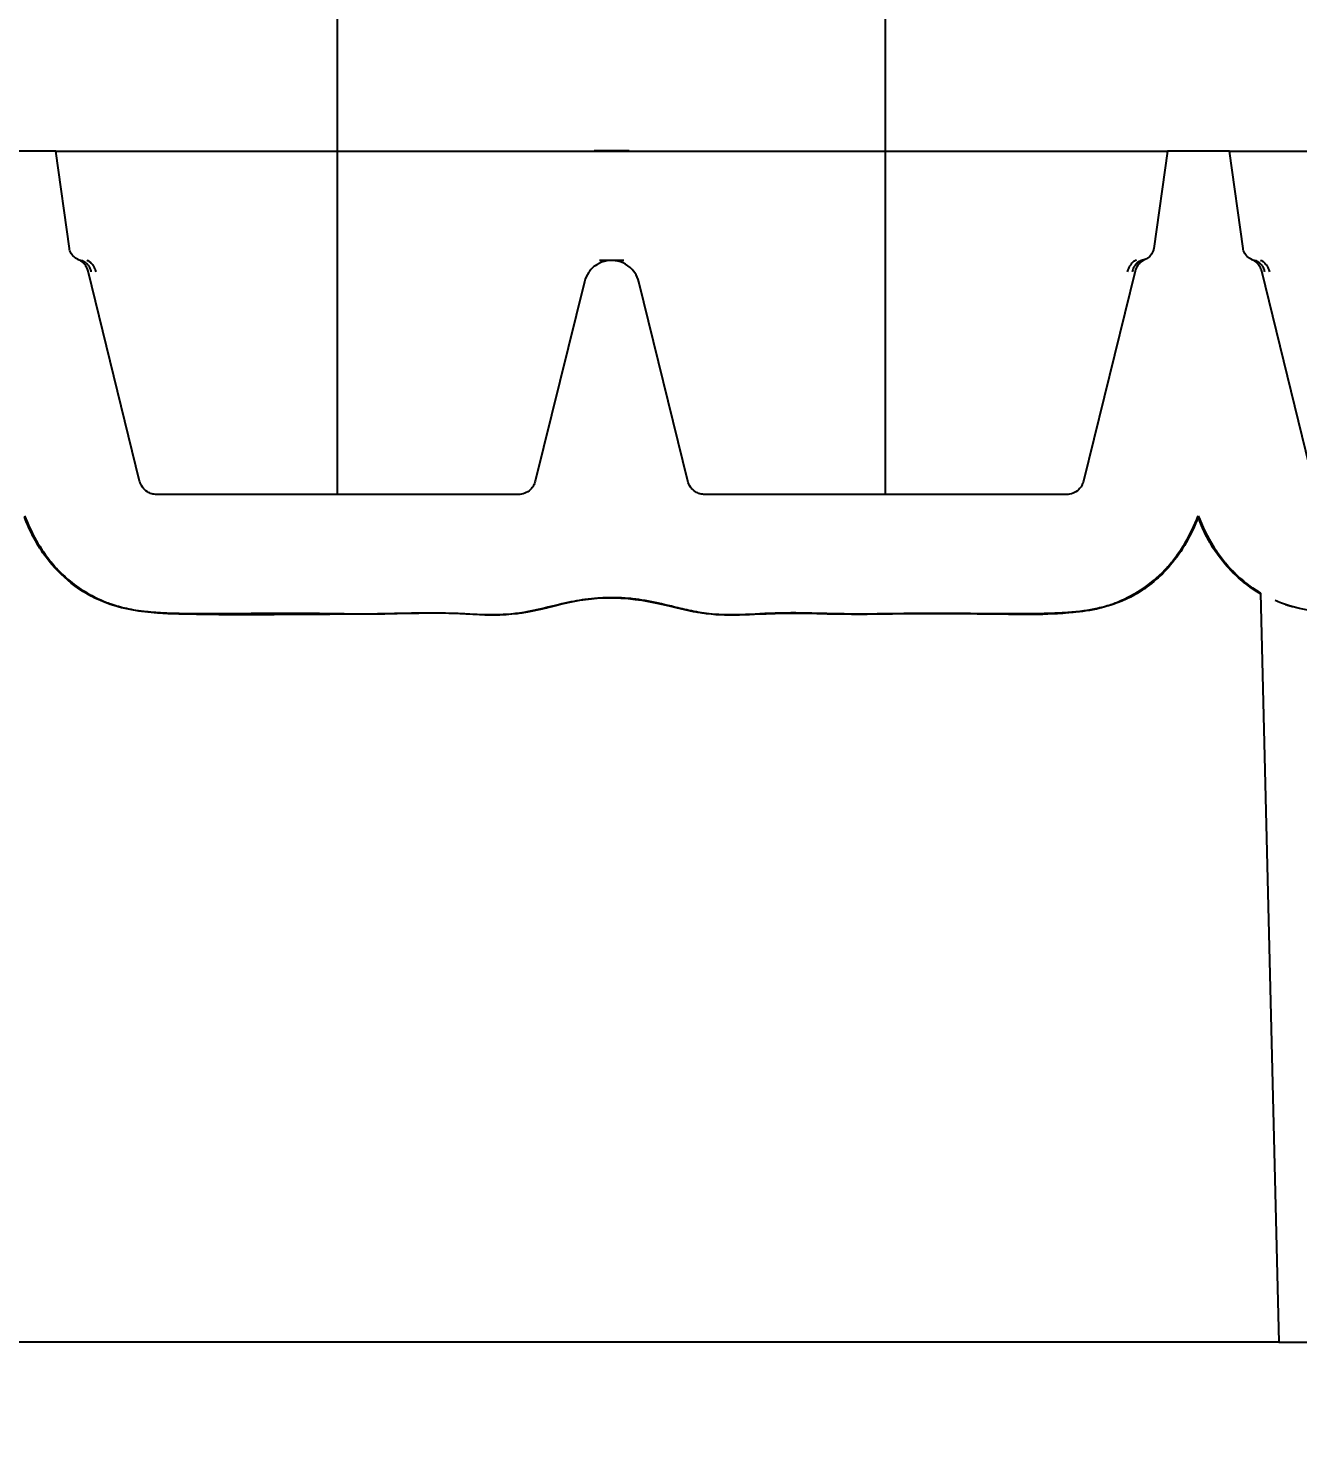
# Model space of a CAD drawing. Header units: millimetres. Extents: x 0 to 1486, y 0 to 1051.
# Drawn here: x 542.85 to 579.08, y 481.85 to 522.48 of the extents above; entities that cross this region are included whole.
import ezdxf

# ---------------------------------------------------------------- set-up
doc = ezdxf.new("R2010")
doc.units = ezdxf.units.MM
doc.header["$LTSCALE"] = 1.25
doc.layers.add('Bemaßungen(DIN)', color=7, linetype='Continuous', lineweight=5, true_color=0x262659)
doc.layers.add('Sichtbare Kanten(DIN)', color=7, linetype='Continuous', lineweight=25, true_color=0x262659)
doc.styles.add('Aktuell-DINGroßer Text', font='arial.ttf')
doc.dimstyles.new('STANDARD-DIN', dxfattribs={"dimscale": 1.25, "dimtxt": 5.25, "dimasz": 2.5, "dimexe": 3.175, "dimexo": 0, "dimgap": 0.8, "dimtad": 1, "dimrnd": 1e-08, "dimtxsty": 'Aktuell-DINGroßer Text', "dimcen": 0.09, "dimdle": 10, "dimclrd": 256, "dimclre": 256, "dimclrt": 256, "dimazin": 2, "dimtfac": 0.666667, "dimtmove": 0, "dimatfit": 3, "dimfxl": 1, "dimtolj": 1, "dimlwd": 25, "dimlwe": 25, "dimarcsym": 0})

# ---------------------------------------------------------------- blocks, each defined once
blk = doc.blocks.new('*D74')
at = {"layer": 'Bemaßungen(DIN)', "color": 250, "linetype": 'Continuous', "lineweight": 25, "true_color": 0x3f3f3f, "transparency": 16777216}
blk.add_line((567.322, 509.173), (567.322, 534.471), dxfattribs=at)
at = {"layer": 'Defpoints', "color": 0, "linetype": 'Continuous', "transparency": 16777216}
for p in [(567.322, 534.471), (567.322, 509.173), (644.748, 481.848)]:
    blk.add_point(p, dxfattribs=at)
at = {"layer": 'Bemaßungen(DIN)', "color": 179, "linetype": 'Continuous', "lineweight": 25, "true_color": 0x262659, "transparency": 16777216, "insert": (567.322, 535.471), "char_height": 6.5625, "attachment_point": 4, "rotation": 90, "style": 'Aktuell-DINGroßer Text'}
blk.add_mtext('\\A1;77,43', dxfattribs=at)
blk = doc.blocks.new('*D75')
at = {"layer": 'Bemaßungen(DIN)', "color": 250, "linetype": 'Continuous', "lineweight": 25, "true_color": 0x3f3f3f, "transparency": 16777216}
blk.add_line((551.675, 509.173), (551.675, 534.471), dxfattribs=at)
at = {"layer": 'Defpoints', "color": 0, "linetype": 'Continuous', "transparency": 16777216}
for p in [(551.675, 534.471), (551.675, 509.173), (644.748, 481.848)]:
    blk.add_point(p, dxfattribs=at)
at = {"layer": 'Bemaßungen(DIN)', "color": 179, "linetype": 'Continuous', "lineweight": 25, "true_color": 0x262659, "transparency": 16777216, "insert": (551.675, 535.471), "char_height": 6.5625, "attachment_point": 4, "rotation": 90, "style": 'Aktuell-DINGroßer Text'}
blk.add_mtext('\\A1;93,07', dxfattribs=at)
blk = doc.blocks.new('*D76')
at = {"layer": 'Bemaßungen(DIN)', "color": 250, "linetype": 'Continuous', "lineweight": 25, "true_color": 0x3f3f3f, "transparency": 16777216}
blk.add_line((533.822, 509.173), (533.822, 534.471), dxfattribs=at)
at = {"layer": 'Defpoints', "color": 0, "linetype": 'Continuous', "transparency": 16777216}
for p in [(533.822, 534.471), (533.822, 509.173), (644.748, 481.848)]:
    blk.add_point(p, dxfattribs=at)
at = {"layer": 'Bemaßungen(DIN)', "color": 179, "linetype": 'Continuous', "lineweight": 25, "true_color": 0x262659, "transparency": 16777216, "insert": (533.822, 535.471), "char_height": 6.5625, "attachment_point": 4, "rotation": 90, "style": 'Aktuell-DINGroßer Text'}
blk.add_mtext('\\A1;110,93', dxfattribs=at)
blk = doc.blocks.new('*D77')
at = {"layer": 'Bemaßungen(DIN)', "color": 250, "linetype": 'Continuous', "lineweight": 25, "true_color": 0x3f3f3f, "transparency": 16777216}
blk.add_line((518.175, 509.173), (518.175, 534.471), dxfattribs=at)
at = {"layer": 'Defpoints', "color": 0, "linetype": 'Continuous', "transparency": 16777216}
for p in [(518.175, 534.471), (518.175, 509.173), (644.748, 481.848)]:
    blk.add_point(p, dxfattribs=at)
at = {"layer": 'Bemaßungen(DIN)', "color": 179, "linetype": 'Continuous', "lineweight": 25, "true_color": 0x262659, "transparency": 16777216, "insert": (518.175, 535.471), "char_height": 6.5625, "attachment_point": 4, "rotation": 90, "style": 'Aktuell-DINGroßer Text'}
blk.add_mtext('\\A1;126,57', dxfattribs=at)
blk = doc.blocks.new('*D78')
at = {"layer": 'Bemaßungen(DIN)', "color": 250, "linetype": 'Continuous', "lineweight": 25, "true_color": 0x3f3f3f, "transparency": 16777216}
blk.add_line((500.322, 509.173), (500.322, 534.471), dxfattribs=at)
at = {"layer": 'Defpoints', "color": 0, "linetype": 'Continuous', "transparency": 16777216}
for p in [(500.322, 534.471), (500.322, 509.173), (644.748, 481.848)]:
    blk.add_point(p, dxfattribs=at)
at = {"layer": 'Bemaßungen(DIN)', "color": 179, "linetype": 'Continuous', "lineweight": 25, "true_color": 0x262659, "transparency": 16777216, "insert": (500.322, 535.471), "char_height": 6.5625, "attachment_point": 4, "rotation": 90, "style": 'Aktuell-DINGroßer Text'}
blk.add_mtext('\\A1;144,43', dxfattribs=at)
blk = doc.blocks.new('*D79')
at = {"layer": 'Bemaßungen(DIN)', "color": 250, "linetype": 'Continuous', "lineweight": 25, "true_color": 0x3f3f3f, "transparency": 16777216}
blk.add_line((484.675, 509.173), (484.675, 534.471), dxfattribs=at)
at = {"layer": 'Defpoints', "color": 0, "linetype": 'Continuous', "transparency": 16777216}
for p in [(484.675, 534.471), (484.675, 509.173), (644.748, 481.848)]:
    blk.add_point(p, dxfattribs=at)
at = {"layer": 'Bemaßungen(DIN)', "color": 179, "linetype": 'Continuous', "lineweight": 25, "true_color": 0x262659, "transparency": 16777216, "insert": (484.675, 535.471), "char_height": 6.5625, "attachment_point": 4, "rotation": 90, "style": 'Aktuell-DINGroßer Text'}
blk.add_mtext('\\A1;160,07', dxfattribs=at)
blk = doc.blocks.new('*D80')
at = {"layer": 'Bemaßungen(DIN)', "color": 250, "linetype": 'Continuous', "lineweight": 25, "true_color": 0x3f3f3f, "transparency": 16777216}
blk.add_line((466.822, 509.173), (466.822, 534.471), dxfattribs=at)
at = {"layer": 'Defpoints', "color": 0, "linetype": 'Continuous', "transparency": 16777216}
for p in [(466.822, 534.471), (466.822, 509.173), (644.748, 481.848)]:
    blk.add_point(p, dxfattribs=at)
at = {"layer": 'Bemaßungen(DIN)', "color": 179, "linetype": 'Continuous', "lineweight": 25, "true_color": 0x262659, "transparency": 16777216, "insert": (466.822, 535.471), "char_height": 6.5625, "attachment_point": 4, "rotation": 90, "style": 'Aktuell-DINGroßer Text'}
blk.add_mtext('\\A1;177,93', dxfattribs=at)
blk = doc.blocks.new('*D81')
at = {"layer": 'Bemaßungen(DIN)', "color": 250, "linetype": 'Continuous', "lineweight": 25, "true_color": 0x3f3f3f, "transparency": 16777216}
blk.add_line((451.175, 509.173), (451.175, 534.471), dxfattribs=at)
at = {"layer": 'Defpoints', "color": 0, "linetype": 'Continuous', "transparency": 16777216}
for p in [(451.175, 534.471), (451.175, 509.173), (644.748, 481.848)]:
    blk.add_point(p, dxfattribs=at)
at = {"layer": 'Bemaßungen(DIN)', "color": 179, "linetype": 'Continuous', "lineweight": 25, "true_color": 0x262659, "transparency": 16777216, "insert": (451.175, 535.471), "char_height": 6.5625, "attachment_point": 4, "rotation": 90, "style": 'Aktuell-DINGroßer Text'}
blk.add_mtext('\\A1;193,57', dxfattribs=at)
blk = doc.blocks.new('*D82')
at = {"layer": 'Bemaßungen(DIN)', "color": 250, "linetype": 'Continuous', "lineweight": 25, "true_color": 0x3f3f3f, "transparency": 16777216}
blk.add_line((430.322, 509.173), (430.322, 534.471), dxfattribs=at)
at = {"layer": 'Defpoints', "color": 0, "linetype": 'Continuous', "transparency": 16777216}
for p in [(430.322, 534.471), (430.322, 509.173), (644.748, 481.848)]:
    blk.add_point(p, dxfattribs=at)
at = {"layer": 'Bemaßungen(DIN)', "color": 179, "linetype": 'Continuous', "lineweight": 25, "true_color": 0x262659, "transparency": 16777216, "insert": (430.322, 535.471), "char_height": 6.5625, "attachment_point": 4, "rotation": 90, "style": 'Aktuell-DINGroßer Text'}
blk.add_mtext('\\A1;214,43', dxfattribs=at)
blk = doc.blocks.new('*D83')
at = {"layer": 'Bemaßungen(DIN)', "color": 250, "linetype": 'Continuous', "lineweight": 25, "true_color": 0x3f3f3f, "transparency": 16777216}
blk.add_line((414.675, 509.173), (414.675, 534.471), dxfattribs=at)
at = {"layer": 'Defpoints', "color": 0, "linetype": 'Continuous', "transparency": 16777216}
for p in [(414.675, 534.471), (414.675, 509.173), (644.748, 481.848)]:
    blk.add_point(p, dxfattribs=at)
at = {"layer": 'Bemaßungen(DIN)', "color": 179, "linetype": 'Continuous', "lineweight": 25, "true_color": 0x262659, "transparency": 16777216, "insert": (414.675, 535.471), "char_height": 6.5625, "attachment_point": 4, "rotation": 90, "style": 'Aktuell-DINGroßer Text'}
blk.add_mtext('\\A1;230,07', dxfattribs=at)
blk = doc.blocks.new('*D84')
at = {"layer": 'Bemaßungen(DIN)', "color": 250, "linetype": 'Continuous', "lineweight": 25, "true_color": 0x3f3f3f, "transparency": 16777216}
blk.add_line((396.822, 509.173), (396.822, 534.471), dxfattribs=at)
at = {"layer": 'Defpoints', "color": 0, "linetype": 'Continuous', "transparency": 16777216}
for p in [(396.822, 534.471), (396.822, 509.173), (644.748, 481.848)]:
    blk.add_point(p, dxfattribs=at)
at = {"layer": 'Bemaßungen(DIN)', "color": 179, "linetype": 'Continuous', "lineweight": 25, "true_color": 0x262659, "transparency": 16777216, "insert": (396.822, 535.471), "char_height": 6.5625, "attachment_point": 4, "rotation": 90, "style": 'Aktuell-DINGroßer Text'}
blk.add_mtext('\\A1;247,93', dxfattribs=at)
blk = doc.blocks.new('*D85')
at = {"layer": 'Bemaßungen(DIN)', "color": 250, "linetype": 'Continuous', "lineweight": 25, "true_color": 0x3f3f3f, "transparency": 16777216}
blk.add_line((381.175, 509.173), (381.175, 534.471), dxfattribs=at)
at = {"layer": 'Defpoints', "color": 0, "linetype": 'Continuous', "transparency": 16777216}
for p in [(381.175, 534.471), (381.175, 509.173), (644.748, 481.848)]:
    blk.add_point(p, dxfattribs=at)
at = {"layer": 'Bemaßungen(DIN)', "color": 179, "linetype": 'Continuous', "lineweight": 25, "true_color": 0x262659, "transparency": 16777216, "insert": (381.175, 535.471), "char_height": 6.5625, "attachment_point": 4, "rotation": 90, "style": 'Aktuell-DINGroßer Text'}
blk.add_mtext('\\A1;263,57', dxfattribs=at)
blk = doc.blocks.new('*D86')
at = {"layer": 'Bemaßungen(DIN)', "color": 250, "linetype": 'Continuous', "lineweight": 25, "true_color": 0x3f3f3f, "transparency": 16777216}
blk.add_line((363.322, 509.173), (363.322, 534.471), dxfattribs=at)
at = {"layer": 'Defpoints', "color": 0, "linetype": 'Continuous', "transparency": 16777216}
for p in [(363.322, 534.471), (363.322, 509.173), (644.748, 481.848)]:
    blk.add_point(p, dxfattribs=at)
at = {"layer": 'Bemaßungen(DIN)', "color": 179, "linetype": 'Continuous', "lineweight": 25, "true_color": 0x262659, "transparency": 16777216, "insert": (363.322, 535.471), "char_height": 6.5625, "attachment_point": 4, "rotation": 90, "style": 'Aktuell-DINGroßer Text'}
blk.add_mtext('\\A1;281,43', dxfattribs=at)
blk = doc.blocks.new('*D87')
at = {"layer": 'Bemaßungen(DIN)', "color": 250, "linetype": 'Continuous', "lineweight": 25, "true_color": 0x3f3f3f, "transparency": 16777216}
blk.add_line((347.675, 509.173), (347.675, 534.471), dxfattribs=at)
at = {"layer": 'Defpoints', "color": 0, "linetype": 'Continuous', "transparency": 16777216}
for p in [(347.675, 534.471), (347.675, 509.173), (644.748, 481.848)]:
    blk.add_point(p, dxfattribs=at)
at = {"layer": 'Bemaßungen(DIN)', "color": 179, "linetype": 'Continuous', "lineweight": 25, "true_color": 0x262659, "transparency": 16777216, "insert": (347.675, 535.471), "char_height": 6.5625, "attachment_point": 4, "rotation": 90, "style": 'Aktuell-DINGroßer Text'}
blk.add_mtext('\\A1;297,07', dxfattribs=at)
blk = doc.blocks.new('*D88')
at = {"layer": 'Bemaßungen(DIN)', "color": 250, "linetype": 'Continuous', "lineweight": 25, "true_color": 0x3f3f3f, "transparency": 16777216}
blk.add_line((329.822, 509.173), (329.822, 534.471), dxfattribs=at)
at = {"layer": 'Defpoints', "color": 0, "linetype": 'Continuous', "transparency": 16777216}
for p in [(329.822, 534.471), (329.822, 509.173), (644.748, 481.848)]:
    blk.add_point(p, dxfattribs=at)
at = {"layer": 'Bemaßungen(DIN)', "color": 179, "linetype": 'Continuous', "lineweight": 25, "true_color": 0x262659, "transparency": 16777216, "insert": (329.822, 535.471), "char_height": 6.5625, "attachment_point": 4, "rotation": 90, "style": 'Aktuell-DINGroßer Text'}
blk.add_mtext('\\A1;314,93', dxfattribs=at)
blk = doc.blocks.new('*D89')
at = {"layer": 'Bemaßungen(DIN)', "color": 250, "linetype": 'Continuous', "lineweight": 25, "true_color": 0x3f3f3f, "transparency": 16777216}
blk.add_line((314.175, 509.173), (314.175, 534.471), dxfattribs=at)
at = {"layer": 'Defpoints', "color": 0, "linetype": 'Continuous', "transparency": 16777216}
for p in [(314.175, 534.471), (314.175, 509.173), (644.748, 481.848)]:
    blk.add_point(p, dxfattribs=at)
at = {"layer": 'Bemaßungen(DIN)', "color": 179, "linetype": 'Continuous', "lineweight": 25, "true_color": 0x262659, "transparency": 16777216, "insert": (314.175, 535.471), "char_height": 6.5625, "attachment_point": 4, "rotation": 90, "style": 'Aktuell-DINGroßer Text'}
blk.add_mtext('\\A1;330,57', dxfattribs=at)
blk = doc.blocks.new('*D90')
at = {"layer": 'Bemaßungen(DIN)', "color": 250, "linetype": 'Continuous', "lineweight": 25, "true_color": 0x3f3f3f, "transparency": 16777216}
blk.add_line((296.322, 509.173), (296.322, 534.471), dxfattribs=at)
at = {"layer": 'Defpoints', "color": 0, "linetype": 'Continuous', "transparency": 16777216}
for p in [(296.322, 534.471), (296.322, 509.173), (644.748, 481.848)]:
    blk.add_point(p, dxfattribs=at)
at = {"layer": 'Bemaßungen(DIN)', "color": 179, "linetype": 'Continuous', "lineweight": 25, "true_color": 0x262659, "transparency": 16777216, "insert": (296.322, 535.471), "char_height": 6.5625, "attachment_point": 4, "rotation": 90, "style": 'Aktuell-DINGroßer Text'}
blk.add_mtext('\\A1;348,43', dxfattribs=at)
blk = doc.blocks.new('*D91')
at = {"layer": 'Bemaßungen(DIN)', "color": 250, "linetype": 'Continuous', "lineweight": 25, "true_color": 0x3f3f3f, "transparency": 16777216}
blk.add_line((280.675, 509.173), (280.675, 534.471), dxfattribs=at)
at = {"layer": 'Defpoints', "color": 0, "linetype": 'Continuous', "transparency": 16777216}
for p in [(280.675, 534.471), (280.675, 509.173), (644.748, 481.848)]:
    blk.add_point(p, dxfattribs=at)
at = {"layer": 'Bemaßungen(DIN)', "color": 179, "linetype": 'Continuous', "lineweight": 25, "true_color": 0x262659, "transparency": 16777216, "insert": (280.675, 535.471), "char_height": 6.5625, "attachment_point": 4, "rotation": 90, "style": 'Aktuell-DINGroßer Text'}
blk.add_mtext('\\A1;364,07', dxfattribs=at)
blk = doc.blocks.new('*D92')
at = {"layer": 'Bemaßungen(DIN)', "color": 250, "linetype": 'Continuous', "lineweight": 25, "true_color": 0x3f3f3f, "transparency": 16777216}
blk.add_line((262.822, 509.173), (262.822, 534.471), dxfattribs=at)
at = {"layer": 'Defpoints', "color": 0, "linetype": 'Continuous', "transparency": 16777216}
for p in [(262.822, 534.471), (262.822, 509.173), (644.748, 481.848)]:
    blk.add_point(p, dxfattribs=at)
at = {"layer": 'Bemaßungen(DIN)', "color": 179, "linetype": 'Continuous', "lineweight": 25, "true_color": 0x262659, "transparency": 16777216, "insert": (262.822, 535.471), "char_height": 6.5625, "attachment_point": 4, "rotation": 90, "style": 'Aktuell-DINGroßer Text'}
blk.add_mtext('\\A1;381,93', dxfattribs=at)
blk = doc.blocks.new('*D93')
at = {"layer": 'Bemaßungen(DIN)', "color": 250, "linetype": 'Continuous', "lineweight": 25, "true_color": 0x3f3f3f, "transparency": 16777216}
blk.add_line((247.175, 509.173), (247.175, 534.471), dxfattribs=at)
at = {"layer": 'Defpoints', "color": 0, "linetype": 'Continuous', "transparency": 16777216}
for p in [(247.175, 534.471), (247.175, 509.173), (644.748, 481.848)]:
    blk.add_point(p, dxfattribs=at)
at = {"layer": 'Bemaßungen(DIN)', "color": 179, "linetype": 'Continuous', "lineweight": 25, "true_color": 0x262659, "transparency": 16777216, "insert": (247.175, 535.471), "char_height": 6.5625, "attachment_point": 4, "rotation": 90, "style": 'Aktuell-DINGroßer Text'}
blk.add_mtext('\\A1;397,57', dxfattribs=at)

msp = doc.modelspace()

# ---------------------------------------------------------------- linework, layer by layer
at = {"layer": 'Sichtbare Kanten(DIN)'}
for p, q in [((543.6335, 518.9728), (541.8635, 518.9728)), ((544.0236, 516.1971), (543.6335, 518.9728)), ((543.6335, 518.9728), (544.1286, 518.9728)), ((544.1286, 518.9728), (574.8683, 518.9728)), ((559.9985, 518.9828), (558.9985, 518.9828)), ((558.9985, 518.9728), (558.9985, 518.9828)), ((559.3985, 518.9778), (559.5985, 518.9778)), ((559.3985, 518.9728), (559.3985, 518.9778)), ((559.5985, 518.9728), (559.5985, 518.9778)), ((559.9985, 518.9728), (559.9985, 518.9828)), ((569.3253, 518.9778), (569.4119, 518.9778)), ((569.3253, 518.9728), (569.3253, 518.9778)), ((569.4119, 518.9778), (569.5851, 518.9778)), ((569.4119, 518.9728), (569.4119, 518.9778)), ((569.5851, 518.9778), (569.6717, 518.9778)), ((569.5851, 518.9728), (569.5851, 518.9778)), ((569.6717, 518.9728), (569.6717, 518.9778)), ((574.8683, 518.9728), (575.3635, 518.9728)), ((575.3635, 518.9728), (574.9734, 516.1971)), ((577.1335, 518.9728), (575.3635, 518.9728)), ((577.5236, 516.1971), (577.1335, 518.9728)), ((577.1335, 518.9728), (577.6286, 518.9728)), ((577.6286, 518.9728), (608.3683, 518.9728)), ((546.0271, 509.5535), (544.556, 515.5425)), ((558.7216, 515.2438), (557.3221, 509.5533)), ((561.6749, 509.5533), (560.2753, 515.2438)), ((574.4409, 515.5425), (572.9699, 509.5535)), ((579.5271, 509.5535), (578.056, 515.5425)), ((556.8365, 509.1728), (546.5126, 509.1728)), ((572.4843, 509.1728), (562.1604, 509.1728)), ((578.0259, 506.3564), (578.5485, 484.9728)), ((578.5485, 484.9728), (506.9485, 484.9728)), ((578.5485, 484.9728), (581.7485, 484.9728))]:
    msp.add_line(p, q, dxfattribs=at)
for points, knots in [([(544.2644, 515.8841), (544.2607, 515.8857), (544.2569, 515.8873), (544.2254, 515.9018), (544.1993, 515.9175), (544.134, 515.968), (544.0995, 516.0074), (544.0442, 516.103), (544.0297, 516.1537), (544.0236, 516.1971)], [-0.032564493, -0.032564493, -0.032564493, -0.032564493, -0.03164921, -0.03164921, -0.024823703, -0.024823703, -0.013148435, -0.013148435, 0, 0, 0, 0]), ([(574.9734, 516.1971), (574.9691, 516.167), (574.9614, 516.1374), (574.9396, 516.0805), (574.9255, 516.0535), (574.8791, 515.9852), (574.8419, 515.9483), (574.7765, 515.9049), (574.7542, 515.8933), (574.7325, 515.8841)], [-0.03841676, -0.03841676, -0.03841676, -0.03841676, -0.031640555, -0.031640555, -0.024817551, -0.024817551, -0.013146152, -0.013146152, -0.007186253, -0.007186253, -0.007186253, -0.007186253]), ([(577.7644, 515.8841), (577.7607, 515.8857), (577.7569, 515.8873), (577.7254, 515.9018), (577.6993, 515.9175), (577.634, 515.968), (577.5995, 516.0074), (577.5442, 516.103), (577.5297, 516.1537), (577.5236, 516.1971)], [-0.032564493, -0.032564493, -0.032564493, -0.032564493, -0.03164921, -0.03164921, -0.024823703, -0.024823703, -0.013148435, -0.013148435, 0, 0, 0, 0]), ([(544.556, 515.5425), (544.5452, 515.5865), (544.5284, 515.629), (544.4838, 515.7083), (544.4562, 515.7446), (544.3747, 515.8261), (544.3191, 515.8611), (544.2644, 515.8841)], [-0.041058054, -0.041058054, -0.041058054, -0.041058054, -0.029401851, -0.029401851, -0.017790166, -0.017790166, 0, 0, 0, 0]), ([(544.2684, 515.8824), (544.2687, 515.8823), (544.269, 515.8822), (544.2693, 515.882), (544.2726, 515.8807), (544.2774, 515.8788), (544.2838, 515.8765), (544.2902, 515.8742), (544.2982, 515.8715), (544.3076, 515.8688), (544.3123, 515.8674), (544.3174, 515.866), (544.3227, 515.8647), (544.3254, 515.864), (544.3281, 515.8634), (544.3309, 515.8627), (544.3338, 515.8621), (544.3367, 515.8615), (544.3397, 515.8608)], [0.11911303, 0.11911303, 0.11911303, 0.11911303, 0.13277377, 0.13277377, 0.13277377, 0.26517816, 0.26517816, 0.26517816, 0.3981672, 0.3981672, 0.3981672, 0.46455773, 0.46455773, 0.46455773, 0.4977404, 0.4977404, 0.4977404, 0.53089997, 0.53089997, 0.53089997, 0.53089997]), ([(544.3397, 515.8608), (544.3555, 515.8576), (544.3711, 515.8532), (544.3864, 515.8476), (544.4054, 515.8407), (544.424, 515.832), (544.4417, 515.8216), (544.4524, 515.8154), (544.4628, 515.8085), (544.4728, 515.8011), (544.493, 515.7863), (544.5119, 515.7691), (544.5292, 515.7499), (544.5466, 515.7307), (544.5623, 515.7095), (544.5763, 515.6866), (544.5833, 515.6751), (544.5898, 515.6632), (544.5959, 515.6509), (544.6059, 515.6305), (544.6147, 515.609), (544.622, 515.5867), (544.6279, 515.5689), (544.6328, 515.5505), (544.6368, 515.5318)], [-1.0769104, -1.0769104, -1.0769104, -1.0769104, -0.9572537, -0.9572537, -0.9572537, -0.8077, -0.8077, -0.8077, -0.7179403, -0.7179403, -0.7179403, -0.5384552, -0.5384552, -0.5384552, -0.3589701, -0.3589701, -0.3589701, -0.2692104, -0.2692104, -0.2692104, -0.1196567, -0.1196567, -0.1196567, 0, 0, 0, 0]), ([(544.5187, 515.8608), (544.5304, 515.8576), (544.542, 515.8532), (544.5536, 515.8476), (544.5681, 515.8407), (544.5825, 515.832), (544.5965, 515.8216), (544.605, 515.8154), (544.6133, 515.8085), (544.6215, 515.8011), (544.6379, 515.7863), (544.6537, 515.7691), (544.6687, 515.7499), (544.6838, 515.7307), (544.698, 515.7095), (544.7112, 515.6866), (544.7178, 515.6751), (544.7241, 515.6632), (544.7302, 515.6509), (544.7402, 515.6305), (544.7495, 515.609), (544.7579, 515.5867), (544.7647, 515.5689), (544.7708, 515.5505), (544.7763, 515.5318)], [-1.0769104, -1.0769104, -1.0769104, -1.0769104, -0.9572537, -0.9572537, -0.9572537, -0.8077, -0.8077, -0.8077, -0.7179403, -0.7179403, -0.7179403, -0.5384552, -0.5384552, -0.5384552, -0.3589701, -0.3589701, -0.3589701, -0.2692104, -0.2692104, -0.2692104, -0.1196567, -0.1196567, -0.1196567, 0, 0, 0, 0]), ([(560.2753, 515.2438), (560.2528, 515.3355), (560.2135, 515.4235), (560.1234, 515.5567), (560.0616, 515.6342), (559.8771, 515.7646), (559.7789, 515.8083), (559.5694, 515.857), (559.4664, 515.8585), (559.2635, 515.8237), (559.1632, 515.7857), (558.9606, 515.6602), (558.8905, 515.5781), (558.7891, 515.4363), (558.7458, 515.3422), (558.7216, 515.2438)], [-0.14482378, -0.14482378, -0.14482378, -0.14482378, -0.11905508, -0.11905508, -0.101033, -0.101033, -0.08537461, -0.08537461, -0.06899068, -0.06899068, -0.0520285, -0.0520285, -0.03038629, -0.03038629, 0, 0, 0, 0]), ([(559.4985, 515.8527), (559.4928, 515.8527), (559.487, 515.8527), (559.481, 515.8527), (559.4751, 515.8527), (559.469, 515.8527), (559.4629, 515.8527), (559.4506, 515.8527), (559.4381, 515.8527), (559.4253, 515.8527), (559.4076, 515.8527), (559.3894, 515.8527), (559.37, 515.8527), (559.3615, 515.8527), (559.3528, 515.8527), (559.3441, 515.8527), (559.3151, 515.8527), (559.2846, 515.8527), (559.2524, 515.8527), (559.2363, 515.8527), (559.2198, 515.8527), (559.2029, 515.8527), (559.1945, 515.8527), (559.186, 515.8527), (559.1773, 515.8527), (559.1686, 515.8527), (559.1598, 515.8527), (559.151, 515.8527)], [0, 0, 0, 0, 0.03587341, 0.03587341, 0.03587341, 0.0717053, 0.0717053, 0.0717053, 0.1433193, 0.1433193, 0.1433193, 0.24303135, 0.24303135, 0.24303135, 0.28653169, 0.28653169, 0.28653169, 0.42986377, 0.42986377, 0.42986377, 0.50150274, 0.50150274, 0.50150274, 0.53727845, 0.53727845, 0.53727845, 0.57301031, 0.57301031, 0.57301031, 0.57301031]), ([(559.8458, 515.8527), (559.837, 515.8527), (559.8282, 515.8527), (559.8195, 515.8527), (559.8108, 515.8527), (559.8023, 515.8527), (559.7938, 515.8527), (559.7769, 515.8527), (559.7604, 515.8527), (559.7444, 515.8527), (559.7111, 515.8527), (559.6796, 515.8527), (559.6498, 515.8527), (559.622, 515.8527), (559.5966, 515.8527), (559.5719, 515.8527), (559.559, 515.8527), (559.5464, 515.8527), (559.5341, 515.8527), (559.5279, 515.8527), (559.5218, 515.8527), (559.5159, 515.8527), (559.5099, 515.8527), (559.5042, 515.8527), (559.4985, 515.8527)], [0, 0, 0, 0, 0.03572786, 0.03572786, 0.03572786, 0.07149696, 0.07149696, 0.07149696, 0.14312065, 0.14312065, 0.14312065, 0.29141532, 0.29141532, 0.29141532, 0.4296401, 0.4296401, 0.4296401, 0.50120872, 0.50120872, 0.50120872, 0.53702595, 0.53702595, 0.53702595, 0.57289689, 0.57289689, 0.57289689, 0.57289689]), ([(574.4782, 515.8608), (574.4666, 515.8576), (574.4549, 515.8532), (574.4433, 515.8476), (574.4288, 515.8407), (574.4145, 515.832), (574.4004, 515.8216), (574.392, 515.8154), (574.3836, 515.8085), (574.3754, 515.8011), (574.359, 515.7863), (574.3432, 515.7691), (574.3282, 515.7499), (574.3131, 515.7307), (574.2989, 515.7095), (574.2857, 515.6866), (574.2791, 515.6751), (574.2728, 515.6632), (574.2668, 515.6509), (574.2567, 515.6305), (574.2474, 515.609), (574.239, 515.5867), (574.2323, 515.5689), (574.2261, 515.5505), (574.2206, 515.5318)], [-1.0769104, -1.0769104, -1.0769104, -1.0769104, -0.9572537, -0.9572537, -0.9572537, -0.8077, -0.8077, -0.8077, -0.7179403, -0.7179403, -0.7179403, -0.5384552, -0.5384552, -0.5384552, -0.3589701, -0.3589701, -0.3589701, -0.2692104, -0.2692104, -0.2692104, -0.1196567, -0.1196567, -0.1196567, 0, 0, 0, 0]), ([(574.6573, 515.8608), (574.6414, 515.8576), (574.6258, 515.8532), (574.6106, 515.8476), (574.5915, 515.8407), (574.573, 515.832), (574.5552, 515.8216), (574.5445, 515.8154), (574.5342, 515.8085), (574.5241, 515.8011), (574.5039, 515.7863), (574.485, 515.7691), (574.4677, 515.7499), (574.4504, 515.7307), (574.4346, 515.7095), (574.4206, 515.6866), (574.4136, 515.6751), (574.4071, 515.6632), (574.4011, 515.6509), (574.391, 515.6305), (574.3822, 515.609), (574.3749, 515.5867), (574.369, 515.5689), (574.3641, 515.5505), (574.3601, 515.5318)], [-1.0769104, -1.0769104, -1.0769104, -1.0769104, -0.9572537, -0.9572537, -0.9572537, -0.8077, -0.8077, -0.8077, -0.7179403, -0.7179403, -0.7179403, -0.5384552, -0.5384552, -0.5384552, -0.3589701, -0.3589701, -0.3589701, -0.2692104, -0.2692104, -0.2692104, -0.1196567, -0.1196567, -0.1196567, 0, 0, 0, 0]), ([(574.7325, 515.8841), (574.6907, 515.8665), (574.6514, 515.8433), (574.5801, 515.7867), (574.5486, 515.7538), (574.4808, 515.6605), (574.4551, 515.6001), (574.4409, 515.5425)], [-0.041058009, -0.041058009, -0.041058009, -0.041058009, -0.029401822, -0.029401822, -0.017790154, -0.017790154, 0, 0, 0, 0]), ([(574.7285, 515.8824), (574.7282, 515.8823), (574.7279, 515.8822), (574.7276, 515.882), (574.7244, 515.8807), (574.7195, 515.8788), (574.7131, 515.8765), (574.7067, 515.8742), (574.6987, 515.8715), (574.6893, 515.8688), (574.6846, 515.8674), (574.6796, 515.866), (574.6742, 515.8647), (574.6716, 515.864), (574.6688, 515.8634), (574.666, 515.8627), (574.6631, 515.8621), (574.6602, 515.8615), (574.6573, 515.8608)], [0.11911303, 0.11911303, 0.11911303, 0.11911303, 0.13277377, 0.13277377, 0.13277377, 0.26517816, 0.26517816, 0.26517816, 0.3981672, 0.3981672, 0.3981672, 0.46455773, 0.46455773, 0.46455773, 0.4977404, 0.4977404, 0.4977404, 0.53089997, 0.53089997, 0.53089997, 0.53089997]), ([(578.056, 515.5425), (578.0452, 515.5865), (578.0284, 515.629), (577.9838, 515.7083), (577.9562, 515.7446), (577.8747, 515.8261), (577.8191, 515.8611), (577.7644, 515.8841)], [-0.041058054, -0.041058054, -0.041058054, -0.041058054, -0.029401851, -0.029401851, -0.017790166, -0.017790166, 0, 0, 0, 0]), ([(577.7684, 515.8824), (577.7687, 515.8823), (577.769, 515.8822), (577.7693, 515.882), (577.7726, 515.8807), (577.7774, 515.8788), (577.7838, 515.8765), (577.7902, 515.8742), (577.7982, 515.8715), (577.8076, 515.8688), (577.8123, 515.8674), (577.8174, 515.866), (577.8227, 515.8647), (577.8254, 515.864), (577.8281, 515.8634), (577.8309, 515.8627), (577.8338, 515.8621), (577.8367, 515.8615), (577.8397, 515.8608)], [0.11911303, 0.11911303, 0.11911303, 0.11911303, 0.13277377, 0.13277377, 0.13277377, 0.26517816, 0.26517816, 0.26517816, 0.3981672, 0.3981672, 0.3981672, 0.46455773, 0.46455773, 0.46455773, 0.4977404, 0.4977404, 0.4977404, 0.53089997, 0.53089997, 0.53089997, 0.53089997]), ([(577.8397, 515.8608), (577.8555, 515.8576), (577.8711, 515.8532), (577.8864, 515.8476), (577.9054, 515.8407), (577.924, 515.832), (577.9417, 515.8216), (577.9524, 515.8154), (577.9628, 515.8085), (577.9728, 515.8011), (577.993, 515.7863), (578.0119, 515.7691), (578.0292, 515.7499), (578.0466, 515.7307), (578.0623, 515.7095), (578.0763, 515.6866), (578.0833, 515.6751), (578.0898, 515.6632), (578.0959, 515.6509), (578.1059, 515.6305), (578.1147, 515.609), (578.122, 515.5867), (578.1279, 515.5689), (578.1328, 515.5505), (578.1368, 515.5318)], [-1.0769104, -1.0769104, -1.0769104, -1.0769104, -0.9572537, -0.9572537, -0.9572537, -0.8077, -0.8077, -0.8077, -0.7179403, -0.7179403, -0.7179403, -0.5384552, -0.5384552, -0.5384552, -0.3589701, -0.3589701, -0.3589701, -0.2692104, -0.2692104, -0.2692104, -0.1196567, -0.1196567, -0.1196567, 0, 0, 0, 0]), ([(578.0187, 515.8608), (578.0304, 515.8576), (578.042, 515.8532), (578.0536, 515.8476), (578.0681, 515.8407), (578.0825, 515.832), (578.0965, 515.8216), (578.105, 515.8154), (578.1133, 515.8085), (578.1215, 515.8011), (578.1379, 515.7863), (578.1537, 515.7691), (578.1687, 515.7499), (578.1838, 515.7307), (578.198, 515.7095), (578.2112, 515.6866), (578.2178, 515.6751), (578.2241, 515.6632), (578.2302, 515.6509), (578.2402, 515.6305), (578.2495, 515.609), (578.2579, 515.5867), (578.2647, 515.5689), (578.2708, 515.5505), (578.2763, 515.5318)], [-1.0769104, -1.0769104, -1.0769104, -1.0769104, -0.9572537, -0.9572537, -0.9572537, -0.8077, -0.8077, -0.8077, -0.7179403, -0.7179403, -0.7179403, -0.5384552, -0.5384552, -0.5384552, -0.3589701, -0.3589701, -0.3589701, -0.2692104, -0.2692104, -0.2692104, -0.1196567, -0.1196567, -0.1196567, 0, 0, 0, 0]), ([(546.5126, 509.1728), (546.4662, 509.1728), (546.4196, 509.1793), (546.3299, 509.205), (546.2871, 509.2241), (546.1884, 509.2858), (546.1419, 509.3321), (546.0655, 509.4379), (546.0405, 509.4986), (546.0271, 509.5535)], [-0.049754628, -0.049754628, -0.049754628, -0.049754628, -0.040452638, -0.040452638, -0.031086489, -0.031086489, -0.016966202, -0.016966202, 0, 0, 0, 0]), ([(557.3221, 509.5533), (557.311, 509.5083), (557.2935, 509.4646), (557.2472, 509.3837), (557.2184, 509.3467), (557.135, 509.2655), (557.0789, 509.2314), (556.958, 509.1825), (556.8931, 509.1728), (556.8365, 509.1728)], [-0.049739569, -0.049739569, -0.049739569, -0.049739569, -0.040443211, -0.040443211, -0.031082737, -0.031082737, -0.016964086, -0.016964086, 0, 0, 0, 0]), ([(562.1604, 509.1728), (562.114, 509.1728), (562.0674, 509.1793), (561.9778, 509.2049), (561.935, 509.2241), (561.8362, 509.2857), (561.7897, 509.332), (561.7133, 509.4377), (561.6884, 509.4984), (561.6749, 509.5533)], [-0.049739571, -0.049739571, -0.049739571, -0.049739571, -0.040443213, -0.040443213, -0.031082739, -0.031082739, -0.016964087, -0.016964087, 0, 0, 0, 0]), ([(572.9699, 509.5535), (572.9588, 509.5084), (572.9413, 509.4647), (572.895, 509.3837), (572.8662, 509.3467), (572.7828, 509.2655), (572.7267, 509.2314), (572.6057, 509.1825), (572.5409, 509.1728), (572.4843, 509.1728)], [-0.049754642, -0.049754642, -0.049754642, -0.049754642, -0.040452648, -0.040452648, -0.031086496, -0.031086496, -0.016966204, -0.016966204, 0, 0, 0, 0]), ([(545.4556, 505.9606), (545.3081, 505.9989), (545.1627, 506.0443), (544.6807, 506.2277), (544.3579, 506.4154), (543.8093, 506.8538), (543.5707, 507.1015), (543.1026, 507.7187), (542.8945, 508.1161), (542.7439, 508.5264)], [3.22212348, 3.22212348, 3.22212348, 3.22212348, 3.2678383, 3.2678383, 3.37685413, 3.37685413, 3.47968651, 3.47968651, 3.61106884, 3.61106884, 3.61106884, 3.61106884]), ([(542.7448, 508.5662), (542.8378, 508.3277), (542.9467, 508.0895), (543.3313, 507.4062), (543.644, 507.0208), (544.3412, 506.4511), (544.7554, 506.182), (546.4713, 505.6307), (548.0334, 505.8015), (552.2158, 505.7604), (552.8084, 505.7655), (555.3886, 505.811), (555.6725, 505.7167), (557.2739, 505.7702), (557.7979, 506.0214), (559.9592, 506.3713), (560.8944, 506.0304), (562.694, 505.659), (563.3508, 505.7576), (564.9115, 505.8074), (565.4285, 505.7568), (567.2078, 505.7585), (567.6814, 505.7788), (570.0636, 505.7711), (570.9458, 505.7512), (572.392, 505.7826), (572.9265, 505.8101), (573.7047, 505.9983), (574.2205, 506.1521), (575.3118, 506.9552), (575.6376, 507.3996), (576.0002, 508.0012), (576.1311, 508.2763), (576.2448, 508.5662)], [-8.2243653, -8.2243653, -8.2243653, -8.2243653, -7.9719883, -7.9719883, -7.4805883, -7.4805883, -7.1161895, -7.1161895, -6.3040171, -6.3040171, -5.9830627, -5.9830627, -5.6049041, -5.6049041, -5.0381429, -5.0381429, -4.0641114, -4.0641114, -3.0446647, -3.0446647, -2.1145037, -2.1145037, -1.5688851, -1.5688851, -1.0859618, -1.0859618, -0.776245, -0.776245, -0.6109224, -0.6109224, -0.4534096, -0.4534096, -0.3298536, -0.3298536, -0.3298536, -0.3298536]), ([(576.244, 508.5268), (576.0579, 508.0281), (575.7869, 507.5507), (575.1607, 506.8198), (574.816, 506.5218), (574.1117, 506.1283), (573.7624, 506.0068), (573.0233, 505.8361), (572.627, 505.7914), (571.4855, 505.7221), (570.7356, 505.7537), (568.4363, 505.7878), (566.8813, 505.7352), (564.6418, 505.7855), (563.9544, 505.7627), (562.9152, 505.7243), (562.5596, 505.722), (561.8751, 505.8041), (561.544, 505.8841), (560.9513, 506.032), (560.6838, 506.1005), (560.4166, 506.1486)], [0, 0, 0, 0, 0.1597041, 0.1597041, 0.2930392, 0.2930392, 0.4017751, 0.4017751, 0.5206622, 0.5206622, 0.7450237, 0.7450237, 1.2110139, 1.2110139, 1.4170632, 1.4170632, 1.523126, 1.523126, 1.6239877, 1.6239877, 1.7101491, 1.7101491, 1.7101491, 1.7101491]), ([(578.0264, 506.3323), (578.002, 506.3464), (577.9778, 506.3608), (577.5989, 506.5921), (577.2817, 506.8727), (576.8286, 507.4051), (576.6629, 507.6448), (576.4123, 508.1062), (576.3175, 508.3234), (576.2368, 508.5458)], [0.0097539, 0.0097539, 0.0097539, 0.0097539, 0.01821616, 0.01821616, 0.14309189, 0.14309189, 0.22992789, 0.22992789, 0.30080417, 0.30080417, 0.30080417, 0.30080417]), ([(578.0264, 506.3323), (577.7514, 506.4911), (577.4978, 506.6889), (577.0101, 507.1669), (576.7793, 507.461), (576.4528, 508.0173), (576.3383, 508.2691), (576.2439, 508.5264)], [0, 0, 0, 0, 0.0953287, 0.0953287, 0.2067075, 0.2067075, 0.28911388, 0.28911388, 0.28911388, 0.28911388]), ([(576.2448, 508.5662), (576.361, 508.2682), (576.5047, 507.964), (576.8824, 507.3603), (577.2009, 506.9361), (577.8239, 506.4825), (577.9262, 506.4157), (578.0259, 506.3564)], [-0.23784488, -0.23784488, -0.23784488, -0.23784488, -0.16415849, -0.16415849, -0.08549435, -0.08549435, -0.06976394, -0.06976394, -0.06976394, -0.06976394]), ([(578.0261, 506.3456), (577.7576, 506.5043), (577.5113, 506.6945), (577.1613, 507.0342), (577.0398, 507.1687), (576.74, 507.5526), (576.5799, 507.8219), (576.414, 508.1666), (576.3784, 508.2457), (576.3465, 508.3207)], [0, 0, 0, 0, 0.09439872, 0.09439872, 0.14910289, 0.14910289, 0.24088552, 0.24088552, 0.2677332, 0.2677332, 0.2677332, 0.2677332]), ([(575.9638, 507.9534), (575.9441, 507.9164), (575.9179, 507.8685), (575.8573, 507.7635), (575.8232, 507.7067), (575.7442, 507.5819), (575.6977, 507.5125), (575.5788, 507.3464), (575.5028, 507.2493), (575.2982, 507.0125), (575.1625, 506.8777), (574.839, 506.5979), (574.642, 506.4562), (574.2927, 506.2523), (574.1464, 506.1788), (573.9163, 506.0818), (573.8333, 506.0506), (573.6125, 505.9767), (573.4684, 505.9381), (573.2076, 505.8826), (573.0912, 505.8626), (572.8223, 505.8248), (572.6693, 505.8099), (572.3768, 505.7884), (572.2349, 505.7817), (571.9337, 505.771), (571.7705, 505.7672), (571.4133, 505.7619), (571.2246, 505.7607), (570.8961, 505.7606), (570.7503, 505.7612), (570.4556, 505.7631), (570.3061, 505.7644), (569.942, 505.7677), (569.7172, 505.7698), (569.3112, 505.7726), (569.1252, 505.7736), (568.6272, 505.7749), (568.3172, 505.7744), (567.5944, 505.7674), (567.1763, 505.76), (566.4353, 505.7557), (566.0956, 505.7586), (565.4637, 505.774), (565.1798, 505.7829), (564.5164, 505.7924), (564.1241, 505.783), (563.3689, 505.7441), (563.0099, 505.7243), (562.5293, 505.742), (562.4049, 505.7506), (562.0916, 505.7863), (561.8953, 505.822), (561.538, 505.8985), (561.3716, 505.9388), (560.9592, 506.0382), (560.7118, 506.0979), (560.3386, 506.1622), (560.2182, 506.179), (559.9581, 506.207), (559.8177, 506.2165), (559.4879, 506.227), (559.301, 506.2234), (558.987, 506.2011), (558.8614, 506.1882), (558.6298, 506.1566), (558.5242, 506.1389), (558.3069, 506.0975), (558.1932, 506.0729), (557.73, 505.967), (557.3617, 505.8687), (556.6773, 505.7516), (556.3621, 505.7314), (555.7773, 505.7351), (555.5084, 505.7499), (554.5961, 505.7965), (553.9499, 505.7853), (552.8724, 505.758), (552.438, 505.7553), (551.6362, 505.7627), (551.2553, 505.7692), (550.494, 505.7754), (550.1158, 505.7752), (549.5532, 505.7722), (549.3804, 505.771), (548.9836, 505.7677), (548.7628, 505.7654), (548.3, 505.7615), (548.0452, 505.76), (547.6319, 505.7616), (547.4759, 505.7631), (547.2091, 505.7679), (547.0955, 505.7706), (546.8253, 505.7792), (546.6646, 505.786), (546.3974, 505.8052), (546.2971, 505.814), (546.0167, 505.8453), (545.8286, 505.8742), (545.4984, 505.9464), (545.3503, 505.9873), (545.0981, 506.0744), (544.9851, 506.1197), (544.7354, 506.2351), (544.5988, 506.3089), (544.2775, 506.5076), (544.0977, 506.6414), (543.8017, 506.9029), (543.6787, 507.0264), (543.4743, 507.2624), (543.3887, 507.3732), (543.2634, 507.5524), (543.218, 507.6218), (543.1466, 507.7373), (543.1183, 507.7851), (543.0507, 507.9036), (543.0157, 507.9696), (542.9795, 508.0399), (542.9706, 508.0575), (542.9628, 508.073)], [0, 0, 0, 0, 0.0244161, 0.0244161, 0.0469707, 0.0469707, 0.0726876, 0.0726876, 0.1094001, 0.1094001, 0.1665666, 0.1665666, 0.2404249, 0.2404249, 0.288594, 0.288594, 0.3160715, 0.3160715, 0.3617626, 0.3617626, 0.3967191, 0.3967191, 0.4436172, 0.4436172, 0.4922044, 0.4922044, 0.5485263, 0.5485263, 0.6031145, 0.6031145, 0.6478396, 0.6478396, 0.694979, 0.694979, 0.7604354, 0.7604354, 0.8176359, 0.8176359, 0.9168985, 0.9168985, 1.0385378, 1.0385378, 1.1424981, 1.1424981, 1.2281738, 1.2281738, 1.3466428, 1.3466428, 1.4552244, 1.4552244, 1.4932907, 1.4932907, 1.5513819, 1.5513819, 1.6042123, 1.6042123, 1.682955, 1.682955, 1.7188176, 1.7188176, 1.7620438, 1.7620438, 1.8236254, 1.8236254, 1.8609418, 1.8609418, 1.8938574, 1.8938574, 1.9309597, 1.9309597, 2.0436258, 2.0436258, 2.1394412, 2.1394412, 2.2200736, 2.2200736, 2.41348, 2.41348, 2.5436923, 2.5436923, 2.6554037, 2.6554037, 2.7761645, 2.7761645, 2.8275494, 2.8275494, 2.8953345, 2.8953345, 2.9738169, 2.9738169, 3.0194319, 3.0194319, 3.0584167, 3.0584167, 3.1144729, 3.1144729, 3.1462418, 3.1462418, 3.2014636, 3.2014636, 3.2484058, 3.2484058, 3.2849602, 3.2849602, 3.3310765, 3.3310765, 3.3991312, 3.3991312, 3.451205, 3.451205, 3.4927848, 3.4927848, 3.5188525, 3.5188525, 3.5381516, 3.5381516, 3.5701865, 3.5701865, 3.5825698, 3.5825698, 3.5825698, 3.5825698]), ([(578.0259, 506.3547), (577.7802, 506.5009), (577.553, 506.6721), (577.2325, 506.9722), (577.124, 507.0864), (576.9433, 507.3023), (576.8671, 507.403), (576.7522, 507.5693), (576.7089, 507.6362), (576.6403, 507.7479), (576.6129, 507.7945), (576.547, 507.9104), (576.5129, 507.9749), (576.4783, 508.0424), (576.4701, 508.0586), (576.4628, 508.073)], [0, 0, 0, 0, 0.08623712, 0.08623712, 0.13312854, 0.13312854, 0.17079402, 0.17079402, 0.19596952, 0.19596952, 0.21491746, 0.21491746, 0.24662468, 0.24662468, 0.2581573, 0.2581573, 0.2581573, 0.2581573]), ([(558.3619, 506.1077), (558.3517, 506.1055), (558.3414, 506.1032), (557.9778, 506.0217), (557.6131, 505.9139), (556.8357, 505.7528), (556.4182, 505.7246), (555.6349, 505.7388), (555.2623, 505.7659), (554.062, 505.7986), (553.2317, 505.7518), (550.7141, 505.7531), (549.0257, 505.7178), (546.8919, 505.7591), (546.438, 505.7829), (545.9944, 505.8511)], [1.9241906, 1.9241906, 1.9241906, 1.9241906, 1.9275286, 1.9275286, 2.0428386, 2.0428386, 2.1664531, 2.1664531, 2.2781913, 2.2781913, 2.5270208, 2.5270208, 3.0334846, 3.0334846, 3.1672901, 3.1672901, 3.1672901, 3.1672901]), ([(582.2567, 505.7676), (582.1047, 505.7659), (581.9525, 505.7636), (581.5143, 505.7549), (581.2291, 505.7489), (580.6319, 505.751), (580.316, 505.7609), (579.6139, 505.8221), (579.2318, 505.8825), (578.7708, 506.0197), (578.6934, 506.0451), (578.5587, 506.0939), (578.5011, 506.1162), (578.4414, 506.1412), (578.4387, 506.1423), (578.436, 506.1435), (578.4359, 506.1435), (578.4359, 506.1435)], [5.9175918, 5.9175918, 5.9175918, 5.9175918, 5.9634083, 5.9634083, 6.04907226, 6.04907226, 6.14259776, 6.14259776, 6.26567475, 6.26567475, 6.29045961, 6.29045961, 6.30904485, 6.30904485, 6.30991513, 6.30991513, 6.3099271, 6.3099271, 6.3099271, 6.3099271]), ([(578.9885, 505.9515), (578.9677, 505.9568), (578.947, 505.9622), (578.8824, 505.9798), (578.8386, 505.9925), (578.7787, 506.0109), (578.7625, 506.0161), (578.7447, 506.0218), (578.7432, 506.0223), (578.741, 506.023), (578.7403, 506.0232), (578.7393, 506.0236), (578.7389, 506.0237), (578.7385, 506.0238), (578.7384, 506.0238), (578.7383, 506.0239)], [6.639187669, 6.639187669, 6.639187669, 6.639187669, 6.645634773, 6.645634773, 6.65930583, 6.65930583, 6.664431473, 6.664431473, 6.664911986, 6.664911986, 6.665126647, 6.665126647, 6.665233978, 6.665233978, 6.66526081, 6.66526081, 6.66526081, 6.66526081]), ([(579.0209, 505.9436), (578.9986, 505.9492), (578.9763, 505.955), (578.954, 505.961), (578.9539, 505.9611), (578.9537, 505.9611), (578.9536, 505.9611), (578.9536, 505.9611)], [6.4041657189, 6.4041657189, 6.4041657189, 6.4041657189, 6.4111987711, 6.4111987711, 6.4112500253, 6.4112500253, 6.4112642387, 6.4112642387, 6.4112642387, 6.4112642387])]:
    msp.add_open_spline(points, degree=3, knots=knots, dxfattribs=at)
msp.add_open_spline([(579.0538, 505.9353), (579.0338, 505.9401), (579.0139, 505.945), (578.9939, 505.9501)], degree=3, dxfattribs=at)

# ---------------------------------------------------------------- dimensions: what is measured, and where the dimension line sits
at = {"layer": 'Bemaßungen(DIN)', "color": 250, "linetype": 'Continuous', "lineweight": 25, "true_color": 0x3f3f3f}
for feature_location, picture, middle in [((247.1746, 509.1728), '*D93', (247.1746, 549.0905)), ((262.8223, 509.1728), '*D92', (262.8223, 549.0905)), ((280.6746, 509.1728), '*D91', (280.6746, 549.0905)), ((296.3223, 509.1728), '*D90', (296.3223, 549.0905)), ((314.1746, 509.1728), '*D89', (314.1746, 549.0905)), ((329.8223, 509.1728), '*D88', (329.8223, 549.0905)), ((347.6746, 509.1728), '*D87', (347.6746, 549.1487)), ((363.3223, 509.1728), '*D86', (363.3223, 549.1487)), ((381.1746, 509.1728), '*D85', (381.1746, 549.1487)), ((396.8223, 509.1728), '*D84', (396.8223, 549.1487)), ((414.6746, 509.1728), '*D83', (414.6746, 549.1487)), ((430.3223, 509.1728), '*D82', (430.3223, 549.1487)), ((451.1746, 509.1728), '*D81', (451.1746, 548.7839)), ((466.8223, 509.1728), '*D80', (466.8223, 548.7839)), ((484.6746, 509.1728), '*D79', (484.6746, 548.7839)), ((500.3223, 509.1728), '*D78', (500.3223, 548.7839)), ((518.1746, 509.1728), '*D77', (518.1746, 548.7839)), ((533.8223, 509.1728), '*D76', (533.8223, 548.7839)), ((551.6746, 509.1728), '*D75', (551.6746, 546.5434)), ((567.3223, 509.1728), '*D74', (567.3223, 546.5166))]:
    dim = msp.add_ordinate_dim(feature_location=feature_location, offset=(0, 25.2981), dtype=1, origin=(644.7485, 481.8478), dimstyle='STANDARD-DIN', override={"dimgap": 0.8, "dimtad": 0, "dimdec": 2, "dimtol": 0, "dimlim": 0, "dimtp": 0, "dimtm": 0, "dimtdec": 2}, dxfattribs=at)
    dim.commit()
    dim.dimension.update_dxf_attribs({"geometry": picture, "text_midpoint": middle})

doc.saveas('drawing.dxf')
